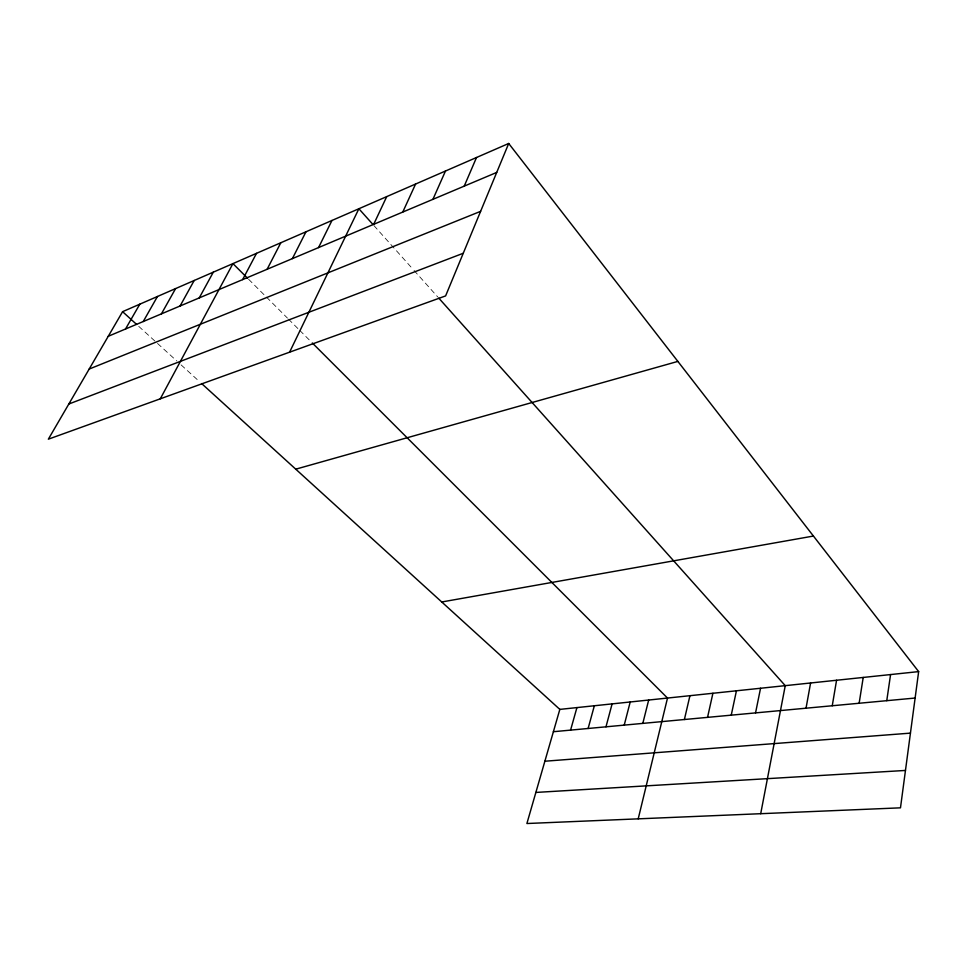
<?xml version="1.0" encoding="UTF-8"?>
<svg xmlns="http://www.w3.org/2000/svg" width="967" height="967" viewBox="0 0 967 967"><rect width="100%" height="100%" fill="white"/><g stroke="black" fill="none" stroke-linecap="round" stroke-linejoin="round"><path stroke-width="0.73" stroke-dasharray="4.83 3.63" d="M138.74 326.363L176.816 360.993M181.095 364.885L199.444 381.578M248.592 279.245L265.405 296.071M266.469 297.123L287.453 318.095M288.48 319.122L298.767 329.421M299.794 330.448L311.277 341.919M373.915 225.553L413.102 269.394M414.081 270.494L437.773 297.002"/><path stroke-width="1.45" d="M508.702 143.479L445.606 295.914L48.35 439.187L122.591 311.676L508.702 143.479L918.65 671.606L900.482 807.832L526.894 823.521L559.833 709.391L201.632 383.561M886.763 700.676L890.571 674.567M859.143 703.251L863.217 677.444M832.249 705.753L836.564 680.26M806.031 708.195L810.588 682.992M760.703 813.706L785.252 685.663L438.776 298.114M755.553 712.897L760.546 688.262M731.245 715.157L736.431 690.801M707.542 717.369L712.909 693.279M684.394 719.521L689.942 695.696M638.208 818.844L667.508 698.053L312.317 342.971M642.813 723.389L648.676 700.035M624.223 725.129L630.206 701.982M605.983 726.821L612.099 703.891M588.117 728.489L594.342 705.765M570.578 730.121L576.924 707.59M464.22 186.148L476.513 157.5M432.914 199.347L445.485 171.014M402.768 212.063L415.58 184.044M373.685 224.332L386.727 196.615M289.592 352.181L358.878 208.751L372.911 224.441M318.554 247.588L331.971 220.464M292.397 258.612L305.971 231.79M267.11 269.285L280.829 242.741M242.644 279.596L256.497 253.342M160.292 398.815L232.938 263.604L247.552 278.206M199.262 297.896L213.308 272.162M180.08 305.995L194.198 280.478M161.416 313.864L175.595 288.589M143.237 321.54L157.464 296.482M125.517 329.01L139.804 304.182M108.268 336.286L496.724 172.428M89.182 369.056L480.611 211.338M68.826 404.013L463.253 253.269M295.745 469.176L677.855 361.404M441.75 601.982L813.428 536.044M559.833 709.391L918.65 671.606M553.39 731.717L915.12 698.041M544.88 761.222L910.443 733.131M535.863 792.432L905.475 770.445M122.591 311.676L136.589 324.404"/></g></svg>
